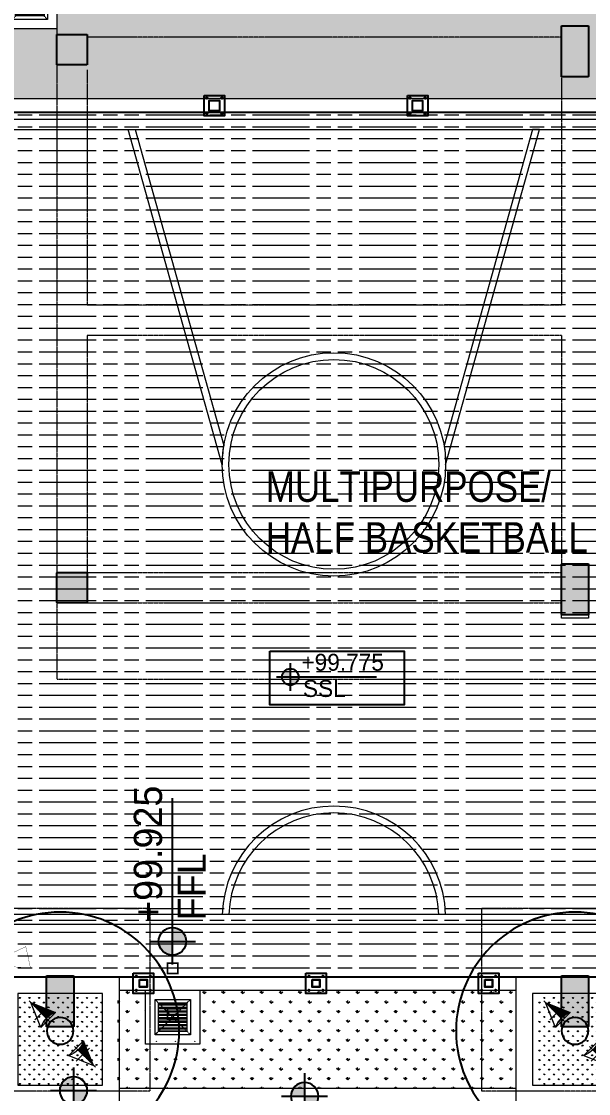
# Model space of a CAD drawing. Header units: millimetres. Extents: x 7964926 to 16080295, y -6277184 to -2986664.
# Drawn here: x 8036964 to 8045336, y -3138910 to -3123068 of the extents above; entities that cross this region are included whole.
import ezdxf

# ---------------------------------------------------------------- set-up
doc = ezdxf.new("R2010")
doc.units = ezdxf.units.MM
doc.header["$LTSCALE"] = 2000
doc.header["$MEASUREMENT"] = 0
for name, pattern in [('( Hidden )', [0.375, 0.25, -0.125]), ('1', [0, 0, 0]), ('DASHED2', [0.375, 0.25, -0.125]), ('HIDDEN', [0.375, 0.25, -0.125])]:
    doc.linetypes.add(name, pattern=pattern)
for name, color, linetype in [('a-col', 8, 'DASHED2'), ('a-hat col', 252, 'Continuous'), ('L - proposed trees', 74, 'Continuous'), ('L-FL', 7, 'Continuous'), ('S - SECTION-SYB-100', 20, 'Continuous')]:
    doc.layers.add(name, color=color, linetype=linetype)
for name, color, linetype, lineweight in [('L - paving', 9, 'Continuous', 5), ('L- MS column', 7, 'Continuous', 20), ('L-CHAMBERS', 50, 'Continuous', 5), ('L-CORECUT', 4, 'Continuous', 5), ('L-ELE 1', 24, 'Continuous', 20), ('L-ELE 2', 30, 'Continuous', 15), ('L-ELE 4', 27, 'Continuous', 9), ('L-HATCH-1', 9, 'Continuous', 5), ('L-lights', 213, 'Continuous', 0), ('L-Paver 400x400', 250, '1', 13), ('L-SHRUBS', 96, 'Continuous', 18), ('L-TEXT', 7, 'Continuous', 20), ('STR-Capital', 8, 'Continuous', 15), ('STR-Column', 250, 'Continuous', 15), ('STR-Podium Beam', 8, 'Continuous', 15), ('STR-Podium Column', 250, 'Continuous', 15)]:
    doc.layers.add(name, color=color, linetype=linetype, lineweight=lineweight)
doc.styles.add('Arial narrow', font='ARIALN.TTF')
doc.styles.add('Century Gothic', font='GOTHIC.TTF')
doc.styles.get("Standard").update_dxf_attribs({"font": 'romans.shx', "width": 0.75})
pattern_1 = [(45, (0, 0), (-0.08838834764831845, 0.08838834764831845), [])]
pattern_2 = [(90, (0.2653778046369553, -1.87726691365242e-05), (-141.4213562, 141.4213562), [37.5, -245.3427126]), (45, (0.2653778046369553, -1.87726691365242e-05), (-141.4213562373095, 141.4213562373095), [37.5, -162.5]), (135, (0.2653778046369553, -1.87726691365242e-05), (-141.4213562373095, -141.4213562373095), [37.5, -162.5])]

# ---------------------------------------------------------------- blocks, each defined once
blk = doc.blocks.new('basement - column')
at = {"layer": 'a-hat col'}
h = blk.add_hatch(color=256, dxfattribs=at)
h.dxf.hatch_style = 1
h.paths.add_polyline_path([(49849.99999997485, -37199.30829999316), (49399.99999997485, -37199.3082999913), (49399.99999997485, -37649.30829999316), (49850.00004935637, -37649.30829999316)])
h = blk.add_hatch(color=256, dxfattribs=at)
h.dxf.hatch_style = 1
h.paths.add_polyline_path([(57249.99999998137, -37074.30829999596), (56849.99999998137, -37074.30829999596), (56849.99999998137, -37824.30829999596), (57249.99999998137, -37824.30829999596)])
h = blk.add_hatch(color=256, dxfattribs=at)
h.dxf.hatch_style = 1
h.paths.add_polyline_path([(49849.99999997113, -45149.30829999177), (49399.99999997113, -45149.30829999177), (49399.99999997113, -45599.30829999177), (49849.99999997113, -45599.30829999177)])
h = blk.add_hatch(color=256, dxfattribs=at)
h.dxf.hatch_style = 1
h.paths.add_polyline_path([(57249.99999998137, -45024.30829999596), (56849.99999998137, -45024.30829999596), (56850.05973123293, -45774.30829999596), (57250.05973123293, -45774.30829999596)])
h = blk.add_hatch(color=256, dxfattribs=at)
h.dxf.hatch_style = 1
h.paths.add_polyline_path([(49649.99999997672, -51111.80829999642), (49249.99999997672, -51111.80829999642), (49249.99999997672, -51861.80829999596), (49649.99999997672, -51861.80829999596)])
h = blk.add_hatch(color=256, dxfattribs=at)
h.dxf.hatch_style = 1
h.paths.add_polyline_path([(57249.99999998137, -51111.80829999642), (56849.99999998137, -51111.80829999642), (56849.99999998137, -51861.80829999596), (57249.99999998137, -51861.80829999596)])
at = {"layer": 'a-col', "linetype": 'DASHED2', "ltscale": 0.001}
for points in [[(49399.99999997485, -37199.3082999913), (49849.99999997485, -37199.30829999316), (49850.00004935637, -37649.30829999316), (49399.99999997485, -37649.30829999316)], [(56849.99999998137, -37074.30829999596), (57249.99999998137, -37074.30829999596), (57249.99999998137, -37824.30829999596), (56849.99999998137, -37824.30829999596)], [(49399.99999997113, -45149.30829999177), (49849.99999997113, -45149.30829999177), (49849.99999997113, -45599.30829999177), (49399.99999997113, -45599.30829999177)], [(56849.99999998137, -45024.30829999596), (57249.99999998137, -45024.30829999596), (57249.99999998137, -45774.30829999596), (56849.99999998137, -45774.30829999596)], [(49249.99999997672, -51111.80829999642), (49649.99999997672, -51111.80829999642), (49649.99999997672, -51861.80829999596), (49249.99999997672, -51861.80829999596)], [(56849.99999998137, -51111.80829999642), (57249.99999998137, -51111.80829999642), (57249.99999998137, -51861.80829999596), (56849.99999998137, -51861.80829999596)]]:
    blk.add_lwpolyline(points, close=True, dxfattribs=at)
blk = doc.blocks.new('tree14 pp')
at = {"layer": 'L - proposed trees', "ltscale": 2000}
for radius in [1275.302534825622, 143.4666385081149]:
    blk.add_circle((-1172.818588513415, 1330.713593520573), radius, dxfattribs=at)
blk = doc.blocks.new('finish lvl')
h = blk.add_hatch(color=256)
edge = h.paths.add_edge_path()
edge.add_ellipse((0.03779312691722225, 0.003030802937928456), major_axis=(-0.030468540123942, 0.030468540123942), ratio=0.9999999999984531, start_angle=-45.0000000000443, end_angle=45.00000000010281)
edge.add_line((-0.005295895751714852, 0.003030802937701083), (0.03779312691722236, 0.003030802937701083))
edge.add_line((0.03779312691722225, 0.003030802937928456), (0.03779312691722225, 0.04611982560686556))
edge = h.paths.add_edge_path()
edge.add_ellipse((0.03779312691722225, 0.003030802937928456), major_axis=(-0.030468540123909, 0.030468540123909), ratio=0.9999999999995983, start_angle=134.9999999999885, end_angle=224.999999999953)
edge.add_line((0.0808821495866141, 0.003030802938383204), (0.03779312691767689, 0.003030802938383204))
edge.add_line((0.03779312691722225, 0.003030802937928456), (0.03779312691722225, -0.04005821973088135))
for p, q in [((0.03779312691676751, 0.07484584072017242), (0.03779312691722225, -0.06878423484386076)), ((-0.03402191086343009, 0.00303080293815583), (0.4857257542894331, 0.003030802937473709))]:
    blk.add_line(p, q)
blk.add_ellipse((0.037793126917677, 0.00303080293815583), major_axis=(-0.030468540123953, 0.030468540123953), ratio=0.9999999999978331, start_param=1.570796326794534, end_param=7.85398163397412)
at = {"layer": 'L-FL'}
for tag, p in [('%%P0.00', (0.1256311287966128, 0.03566715156830469)), ('FIN.LVL.', (0.1074625354408454, -0.1030079454646966))]:
    blk.add_attdef(tag, p, '', height=0.08000000000000004, dxfattribs=at)
blk = doc.blocks.new('base plate')
at = {"layer": 'L-ELE 4', "lineweight": 25}
h = blk.add_hatch(dxfattribs=at)
h.set_pattern_fill('ANSI31', color=9)
h.set_pattern_definition(pattern_1)
edge = h.paths.add_edge_path()
edge.add_arc((8051298.690326469, -3135327.01882353), 10, 0, 360)
edge = h.paths.add_edge_path()
edge.add_arc((8051298.690326469, -3135102.01882353), 10, 0, 360)
edge = h.paths.add_edge_path()
edge.add_arc((8051073.690326469, -3135102.01882353), 10, 0, 360)
edge = h.paths.add_edge_path()
edge.add_arc((8051073.690326469, -3135327.01882353), 10, 0, 360)
blk.add_lwpolyline([(8051036.190326469, -3135064.51882353), (8051336.190326469, -3135064.51882353), (8051336.190326469, -3135364.51882353), (8051036.190326469, -3135364.51882353)], close=True, dxfattribs=at)
at = {"layer": 'L-ELE 4', "color": 7, "lineweight": 25}
blk.add_lwpolyline([(8051111.190326469, -3135139.51882353), (8051261.190326469, -3135139.51882353), (8051261.190326469, -3135289.51882353), (8051111.190326469, -3135289.51882353)], close=True, dxfattribs=at)
at = {"layer": 'L-ELE 4', "lineweight": 25}
for centre in [(8051073.690326469, -3135102.01882353), (8051298.690326469, -3135102.01882353), (8051073.690326469, -3135327.01882353), (8051298.690326469, -3135327.01882353)]:
    blk.add_circle(centre, 10, dxfattribs=at)
blk = doc.blocks.new('bs2')
at = {"layer": 'L-ELE 4', "lineweight": 25}
h = blk.add_hatch(dxfattribs=at)
h.set_pattern_fill('ANSI31', color=8)
h.set_pattern_definition(pattern_1)
edge = h.paths.add_edge_path()
edge.add_arc((8041208.048053328, -3136825.197785792), 10, 0, 360)
edge = h.paths.add_edge_path()
edge.add_arc((8041414.79805333, -3136825.197785792), 10, 0, 360)
edge = h.paths.add_edge_path()
edge.add_arc((8041414.79805333, -3137031.947785792), 10, 0, 360)
edge = h.paths.add_edge_path()
edge.add_arc((8041208.048053328, -3137031.947785792), 10, 0, 360)
at = {"layer": 'L-ELE 4', "color": 8, "lineweight": 25}
for points in [[(8041161.423053329, -3136778.572785792), (8041461.423053329, -3136778.572785792), (8041461.423053329, -3137078.572785792), (8041161.423053329, -3137078.572785792)], [(8041254.67305333, -3136871.822785792), (8041368.17305333, -3136871.822785792), (8041368.17305333, -3136985.322785792), (8041254.67305333, -3136985.322785792)], [(8041259.213053329, -3136876.362785792), (8041363.633053329, -3136876.362785792), (8041363.633053329, -3136980.782785792), (8041259.213053329, -3136980.782785792)]]:
    blk.add_lwpolyline(points, close=True, dxfattribs=at)
for centre in [(8041208.048053328, -3136825.197785792), (8041414.79805333, -3136825.197785792), (8041208.048053328, -3137031.947785792), (8041414.79805333, -3137031.947785792)]:
    blk.add_circle(centre, 10, dxfattribs=at)
blk = doc.blocks.new('A$C72E2098B')
at = {"const_width": 7.124140975820024}
for points in [[(-262.5584521177045, -4.736063854544856), (-1266.33229265473, 220.2493144647404), (-1266.332292660037, -292.5375193059786), (-262.5584521177045, -4.736063854544856)], [(0, -262.6011635163734), (-224.9853783154702, -1266.375004056218), (287.8014554489457, -1266.375004056218), (0, -262.6011635163734)], [(5.307898652419465e-09, -262.6011635127242), (-224.9853783101623, -1266.375004052569), (287.8014554542535, -1266.375004052569), (5.307898652419465e-09, -262.6011635127242)]]:
    blk.add_lwpolyline(points, dxfattribs=at)
for centre, radius in [((5.307898652419465e-09, 3.649180323538382e-09), 262.6011635163821), ((0, 0), 262.6011635163821), ((0, 0), 262.5073533478349), ((0, 0), 262.4135431792878), ((0, 0), 262.3197330107406), ((0, 0), 262.2259228421934), ((0, 0), 262.1321126736462), ((0, 0), 262.0383025050991), ((0, 0), 261.9444923365519), ((0, 0), 261.8506821680048), ((0, 0), 261.7568719994576), ((0, 0), 261.6630618309104), ((0, 0), 261.5692516623633), ((0, 0), 261.4754414938161), ((0, 0), 261.3816313252689), ((0, 0), 261.2878211567217), ((0, 0), 261.1940109881746), ((0, 0), 261.1002008196274), ((0, 0), 261.0063906510802), ((0, 0), 260.912580482533), ((0, 0), 260.8187703139859), ((0, 0), 260.7249601454387), ((0, 0), 260.6311499768915), ((0, 0), 260.5373398083444), ((0, 0), 260.4435296397972), ((0, 0), 260.34971947125), ((0, 0), 260.2559093027029), ((0, 0), 260.1620991341557), ((0, 0), 260.0682889656085), ((0, 0), 259.9744787970614), ((0, 0), 259.8806686285142), ((0, 0), 259.786858459967), ((0, 0), 259.6930482914199), ((0, 0), 259.5992381228727), ((0, 0), 259.5054279543255), ((0, 0), 259.4116177857783), ((0, 0), 259.3178076172312), ((0, 0), 259.223997448684), ((0, 0), 259.1301872801368), ((0, 0), 259.0363771115897), ((0, 0), 258.9425669430425), ((0, 0), 258.8487567744953), ((0, 0), 258.7549466059481), ((0, 0), 258.661136437401), ((0, 0), 258.5673262688538), ((0, 0), 258.4735161003067), ((0, 0), 258.3797059317595), ((0, 0), 258.2858957632123), ((0, 0), 258.1920855946652), ((0, 0), 258.098275426118), ((0, 0), 258.0044652575708), ((0, 0), 257.9106550890236), ((0, 0), 257.8168449204765), ((0, 0), 257.7230347519293), ((0, 0), 257.6292245833821), ((0, 0), 257.5354144148349)]:
    blk.add_circle(centre, radius)
blk = doc.blocks.new('Shrub uplighter')
h = blk.add_hatch()
h.set_pattern_fill('ANSI31', color=256, scale=344.25, style=0)
h.set_pattern_definition([(44.99999999999999, (-3501134.187699043, -320471.3522648592), (-30.42768867793362, 30.42768867793361), [])])
edge = h.paths.add_edge_path()
edge.add_arc((1744.763391786627, 4.282545072711552e-09), 876.1540613691562, 153.0888804992076, 180.0000000001304)
edge.add_line((868.609330417471, 2.288954013225171e-09), (27.40169122575753, 5.809119799884426e-11))
edge.add_line((27.40169122575742, 5.809119799884388e-11), (963.4883096059559, 396.5541390786807))
for points in [[(-66.92863081881771, -1.823646492346899e-10), (1057.818631651814, 2.342421746717416e-09)], [(608.3609599826362, -354.7086354467119), (608.3609599826362, 354.7086354491955)], [(963.4883096078796, -399.2678857814941), (963.4883096059559, 396.554139078832)]]:
    blk.add_lwpolyline(points)
blk.add_lwpolyline([(27.40169122575742, 5.809119799884389e-11), (963.4883096065972, 396.5541390789522), (963.4883096078796, -399.2678857816143)], close=True)
blk.add_arc((1744.763391786627, 4.282726276050324e-09), 876.1540613691557, 153.0888804991918, 206.9111195010852)
blk = doc.blocks.new('CHAMBERS')
at = {"layer": 'L-Paver 400x400', "true_color": 0x636466}
h = blk.add_hatch(dxfattribs=at)
h.set_pattern_fill('ANSI32', color=251, scale=135, angle=315)
h.set_pattern_definition([(0, (0.4799343226477504, 1.417475164402276), (1.4210854715202e-14, 50.62500000000001), []), (0, (17.35493429470807, -15.45752480719239), (1.4210854715202e-14, 50.62500000000001), [])])
h.paths.add_polyline_path([(7999084.227367846, -3148057.704323237), (7998664.227367677, -3148057.704323237), (7998664.227367676, -3148477.704323041), (7999084.227367845, -3148477.704323041)])
at = {"layer": 'L-CHAMBERS', "color": 42}
for points in [[(7999274.227367846, -3148667.704323237), (7998474.227367848, -3148667.704323237), (7998474.227367848, -3147867.704323237), (7999274.227367846, -3147867.704323237)], [(7999134.227367846, -3148527.704323237), (7998614.227367848, -3148527.704323237), (7998614.227367848, -3148007.704323237), (7999134.227367846, -3148007.704323237)], [(7999084.227367846, -3148477.704323237), (7998664.227367848, -3148477.704323237), (7998664.227367848, -3148057.704323237), (7999084.227367846, -3148057.704323237)]]:
    blk.add_lwpolyline(points, close=True, dxfattribs=at)
at = {"layer": 'L-Paver 400x400', "color": 251, "linetype": '( Hidden )', "ltscale": 0.005, "true_color": 0x636466}
for p, q in [((7998614.227367848, -3148007.704323238), (7999134.227367847, -3148527.704323237)), ((7998614.227367847, -3148527.704323237), (7999134.227367847, -3148007.704323237))]:
    blk.add_line(p, q, dxfattribs=at)

msp = doc.modelspace()

# ---------------------------------------------------------------- hatches: boundary and pattern name
at = {"layer": 'L-HATCH-1', "lineweight": 0}
h = msp.add_hatch(dxfattribs=at)
h.set_pattern_fill('ACAD_ISO09W100', color=125, scale=35)
h.set_pattern_definition([(0, (0, 0), (0, 175), [840, -105, 210, -105, 210, -105])])
h.paths.add_polyline_path([(8050536.190326465, -3132414.518823489), (8051036.190326463, -3132414.518823489), (8051036.190326465, -3134814.518823489), (8050536.190326465, -3134814.518823489)])
h.paths.add_polyline_path([(8051036.190326465, -3129214.518823489), (8051036.190326465, -3131614.51882349), (8050536.190326465, -3131614.518823489), (8050536.190326465, -3129214.518823489)])
h.paths.add_polyline_path([(8051036.190326465, -3128414.518823489), (8050536.190326465, -3128414.518823489), (8050536.190326465, -3126014.518823489), (8051036.190326465, -3126014.518823489)])
h.paths.add_polyline_path([(8033911.380652937, -3137183.094960912), (8048711.380652932, -3137183.094960912), (8052586.057686951, -3137183.094960912), (8052586.190326491, -3135315.01768995), (8051461.190326471, -3135289.51882353), (8051461.190326471, -3125714.51882353), (8048711.380652932, -3125714.51882353), (8048711.380652932, -3124412.77360182), (8033911.380652937, -3124412.77360182)])
at = {"layer": 'L-SHRUBS'}
h = msp.add_hatch(dxfattribs=at)
h.set_pattern_fill('GRASS', color=256, scale=200)
h.set_pattern_definition(pattern_2)
h.paths.add_polyline_path([(8032211.386315365, -3121459.965342051), (8034361.386315376, -3121459.96534205), (8034361.386315376, -3124212.773610992), (8032211.386315365, -3124212.773610992)])
h.paths.add_polyline_path([(8036686.122833855, -3122379.967854428), (8037486.122833853, -3122379.967854428), (8037486.122833854, -3123179.967854427), (8036686.122833854, -3123179.967854427)])
h.paths.add_polyline_path([(8048711.323015369, -3122838.157018699), (8037736.386315378, -3122838.157018705), (8037736.386315376, -3121659.965342052), (8034361.386315377, -3121659.965342051), (8034361.386315377, -3124212.773610992), (8048711.323015368, -3124212.773610985)])
h = msp.add_hatch(dxfattribs=at)
h.set_pattern_fill('GRASS', color=256, scale=100)
h.set_pattern_definition([(90, (-7599.73462220002, -1.87726691365242e-05), (-70.7106781, 70.7106781), [18.75, -122.6713563]), (45, (-7599.73462220002, -1.87726691365242e-05), (-70.71067811865474, 70.71067811865476), [18.75, -81.25]), (135, (-7599.73462220002, -1.87726691365242e-05), (-70.71067811865476, -70.71067811865474), [18.75, -81.25])])
h.paths.add_polyline_path([(8038161.334799369, -3137433.094970084), (8036911.334799382, -3137433.094582794), (8036911.324365987, -3138784.966475791), (8038161.324365978, -3138784.966475791)])
h = msp.add_hatch(dxfattribs=at)
h.set_pattern_fill('GRASS', color=256, scale=200)
h.set_pattern_definition(pattern_2)
h.paths.add_polyline_path([(8038796.632688905, -3138134.966466189), (8038796.632688904, -3137383.22618018), (8038386.334412472, -3137383.22618018), (8038386.323015377, -3138834.966475792), (8044286.323015386, -3138834.966475792), (8044286.334412482, -3137383.22618018), (8039596.632688901, -3137383.226180179), (8039596.632688902, -3138134.966466189)])
h = msp.add_hatch(dxfattribs=at)
h.set_pattern_fill('GRASS', color=256, scale=100)
h.set_pattern_definition([(90, (0.2653778046369553, -1.87726691365242e-05), (-70.7106781, 70.7106781), [18.75, -122.6713563]), (45, (0.2653778046369553, -1.87726691365242e-05), (-70.71067811865474, 70.71067811865476), [18.75, -81.25]), (135, (0.2653778046369553, -1.87726691365242e-05), (-70.71067811865476, -70.71067811865474), [18.75, -81.25])])
h.paths.add_polyline_path([(8044561.324365987, -3138784.96647579), (8045711.324365987, -3138784.96647579), (8045711.323015383, -3137433.094970083), (8044561.323015383, -3137433.094970083)])

# ---------------------------------------------------------------- linework, layer by layer
at = {"layer": 'L - paving'}
for points in [[(8034476.253577095, -3124512.77360182), (8048676.253577095, -3124512.77360182), (8048676.253577095, -3136412.773601823), (8034476.253577095, -3136412.773601823)], [(8034626.253577095, -3124662.77360182), (8048526.253577095, -3124662.77360182), (8048526.253577095, -3136262.773601823), (8034626.253577095, -3136262.773601823)]]:
    msp.add_lwpolyline(points, close=True, dxfattribs=at)
for points in [[(8038538.330557149, -3124662.77360182), (8038642.176597033, -3124662.77360182), (8039950.029454026, -3129333.676662488, 0.04356769288048563), (8039926.268087141, -3129619.693351774), (8038538.330557149, -3124662.77360182)], [(8044614.17659704, -3124662.77360182), (8044510.330557156, -3124662.77360182), (8043202.477700163, -3129333.676662488, -0.04356769288048563), (8043226.239067048, -3129619.693351774), (8044614.17659704, -3124662.77360182)]]:
    msp.add_lwpolyline(points, format="xyb", dxfattribs=at)
for radius in [1649.999999999977, 1549.999999999977]:
    msp.add_circle((8041576.253577095, -3129612.773601827), radius, dxfattribs=at)
for radius, start, end in [(1649.999999999977, 1.736501574099366, 178.2634984259007), (1549.999999999977, 1.84857164349856, 178.1514283565014)]:
    msp.add_arc((8041576.253577095, -3136312.773601777), radius, start, end, dxfattribs=at)
at = {"layer": 'L- MS column', "lineweight": 25}
for points in [[(8039736.190326467, -3124387.773601818), (8039736.190326467, -3124237.773601818), (8039886.190326467, -3124237.773601818), (8039886.190326467, -3124387.773601818)], [(8039736.190326467, -3124387.77360182), (8039736.190326467, -3124237.77360182), (8039886.190326467, -3124237.77360182), (8039886.190326467, -3124387.77360182)], [(8042736.190326467, -3124387.773601818), (8042736.190326467, -3124237.773601818), (8042886.190326467, -3124237.773601818), (8042886.190326467, -3124387.773601818)], [(8042736.190326467, -3124387.77360182), (8042736.190326467, -3124237.77360182), (8042886.190326467, -3124237.77360182), (8042886.190326467, -3124387.77360182)], [(8038704.673053332, -3137224.428078718), (8038818.173053332, -3137224.428078718), (8038818.173053332, -3137337.928078718), (8038704.673053332, -3137337.928078718)], [(8041254.67305333, -3137224.428078716), (8041368.17305333, -3137224.428078716), (8041368.17305333, -3137337.928078716), (8041254.67305333, -3137337.928078716)], [(8043804.67305333, -3137224.428078716), (8043918.17305333, -3137224.428078716), (8043918.17305333, -3137337.928078716), (8043804.67305333, -3137337.928078716)]]:
    msp.add_lwpolyline(points, close=True, dxfattribs=at)
at = {"layer": 'L-CORECUT', "const_width": 25}
for points in [[(8039121.632688904, -3136984.966466191), (8039271.632688904, -3136984.966466191), (8039271.632688904, -3137134.966466191), (8039121.632688904, -3137134.966466191)], [(8039121.569438283, -3137659.966364858), (8039271.569438283, -3137659.966364858), (8039271.569438283, -3137809.966364858), (8039121.569438283, -3137809.966364858)]]:
    msp.add_lwpolyline(points, close=True, dxfattribs=at)
at = {"layer": 'L-ELE 1'}
for p, q in [((8048711.190326465, -3124412.77360182), (8033911.190326467, -3124412.77360182)), ((8038411.204811681, -3137183.094960912), (8044261.203268133, -3137183.094960912))]:
    msp.add_line(p, q, dxfattribs=at)
at = {"layer": 'L-ELE 2'}
for p, q in [((8048711.190326463, -3124212.77360182), (8033711.190326467, -3124212.773601821)), ((8038411.204811681, -3137383.094960912), (8044261.201724585, -3137383.094960912)), ((8044261.190326478, -3138834.96646662), (8038411.203948367, -3138834.96646662))]:
    msp.add_line(p, q, dxfattribs=at)
for points in [[(8036661.189747639, -3139034.96646662), (8038411.189747646, -3139034.96646662), (8038411.204039907, -3137183.094960912), (8036661.204039901, -3137183.094960912)], [(8044261.188975871, -3139034.96646662), (8046011.188975876, -3139034.96646662), (8046011.203268139, -3137183.094960912), (8044261.203268133, -3137183.094960912)], [(8036911.19167708, -3138784.96646662), (8038161.191677074, -3138784.96646662), (8038161.202110465, -3137433.094960912), (8036911.202110473, -3137433.094960912)], [(8044511.190905312, -3138784.96646662), (8045761.190905306, -3138784.96646662), (8045761.201338696, -3137433.094960912), (8044511.201338705, -3137433.094960912)]]:
    msp.add_lwpolyline(points, close=True, dxfattribs=at)
at = {"layer": 'L-FL', "ltscale": 0.5}
msp.add_lwpolyline([(8040633.039185443, -3132373.907543507), (8042616.568399585, -3132373.907543507), (8042616.568399585, -3133163.873265635), (8040633.039185443, -3133163.873265635)], close=True, dxfattribs=at)
at = {"layer": 'S - SECTION-SYB-100'}
msp.add_lwpolyline([(8033911.190326469, -3137183.094960912), (8048711.190326464, -3137183.094960912), (8048711.190326464, -3124412.77360182), (8033911.190326469, -3124412.77360182)], close=True, dxfattribs=at)
at = {"layer": 'STR-Capital', "linetype": 'HIDDEN', "ltscale": 0.005}
for p, q in [((8037486.057686951, -3131659.965240723), (8037486.057686951, -3132784.965240723)), ((8037486.057686951, -3131659.965240723), (8037486.057686951, -3132784.965240723)), ((8037486.057686951, -3132784.965240723), (8052336.057686944, -3132784.965240723)), ((8037486.057686951, -3132784.965240723), (8052336.057686944, -3132784.965240723))]:
    msp.add_line(p, q, dxfattribs=at)
for points in [[(8031711.057686945, -3136172.465240725), (8038861.057686947, -3136172.465240725), (8038861.057686947, -3138872.465240725), (8031711.057686945, -3138872.465240725)], [(8031711.057686945, -3136172.465240725), (8038861.057686947, -3136172.465240725), (8038861.057686947, -3138872.465240725), (8031711.057686945, -3138872.465240725)], [(8043761.057686955, -3136172.465240725), (8046461.057686955, -3136172.465240725), (8046461.057686955, -3138872.465240725), (8043761.057686955, -3138872.465240725)], [(8043761.057686955, -3136172.465240725), (8046461.057686955, -3136172.465240725), (8046461.057686955, -3138872.465240725), (8043761.057686955, -3138872.465240725)]]:
    msp.add_lwpolyline(points, close=True, dxfattribs=at)
at = {"layer": 'STR-Podium Beam', "linetype": 'HIDDEN', "lineweight": 5, "ltscale": 0.005}
for p, q in [((8037486.057686955, -3115759.965240723), (8037486.057686955, -3123259.965240724)), ((8037486.057686955, -3115759.965240723), (8037486.057686955, -3123259.965240724)), ((8044936.057686955, -3123300.965240722), (8037936.057686955, -3123300.965240722)), ((8044936.057686955, -3123300.965240722), (8037936.057686955, -3123300.965240722)), ((8037486.057686955, -3123709.965240724), (8037486.057686955, -3131209.965240723)), ((8037486.057686955, -3123709.965240724), (8037486.057686955, -3131209.965240723)), ((8037936.057686955, -3123784.965240724), (8037936.057686955, -3127259.965240723)), ((8037936.057686955, -3123784.965240724), (8037936.057686955, -3127259.965240723)), ((8044936.057686955, -3123884.965240723), (8044936.057686953, -3127259.965240723)), ((8044936.057686955, -3123884.965240723), (8044936.057686953, -3127259.965240723)), ((8044936.057686953, -3127259.965240723), (8037936.057686955, -3127259.965240723)), ((8044936.057686953, -3127259.965240723), (8037936.057686955, -3127259.965240723)), ((8037936.057686955, -3127709.965240723), (8037936.057686955, -3131209.965240723)), ((8044936.057686953, -3127709.965240723), (8037936.057686955, -3127709.965240723)), ((8037936.057686955, -3127709.965240723), (8037936.057686955, -3131209.965240723)), ((8044936.057686953, -3127709.965240723), (8037936.057686955, -3127709.965240723)), ((8044936.057686953, -3127709.965240723), (8044936.057686951, -3131084.965240723)), ((8044936.057686953, -3127709.965240723), (8044936.057686951, -3131084.965240723)), ((8037936.057686955, -3131209.965240723), (8044936.057686951, -3131209.965240727)), ((8037936.057686955, -3131209.965240723), (8044936.057686951, -3131209.965240727)), ((8037936.057686955, -3131659.965240723), (8044936.057686951, -3131659.965240727)), ((8037936.057686955, -3131659.965240723), (8044936.057686951, -3131659.965240727))]:
    msp.add_line(p, q, dxfattribs=at)
at = {"layer": 'STR-Podium Column', "color": 8, "linetype": 'ByBlock', "ltscale": 0.005}
for points in [[(8044936.057686955, -3123134.965240723), (8045336.057686955, -3123134.965240723), (8045336.057686955, -3123884.965240723), (8044936.057686955, -3123884.965240723)], [(8044936.057686955, -3123134.965240723), (8045336.057686955, -3123134.965240723), (8045336.057686955, -3123884.965240723), (8044936.057686955, -3123884.965240723)], [(8037486.057686955, -3123259.965240724), (8037936.057686955, -3123259.965240724), (8037936.057686955, -3123709.965240724), (8037486.057686955, -3123709.965240724)], [(8037486.057686955, -3123259.965240724), (8037936.057686955, -3123259.965240724), (8037936.057686955, -3123709.965240724), (8037486.057686955, -3123709.965240724)], [(8044936.057686955, -3131084.965240723), (8045336.057686955, -3131084.965240723), (8045336.057686955, -3131884.965485102), (8044936.057686955, -3131884.965485102)], [(8044936.057686955, -3131084.965240723), (8045336.057686955, -3131084.965240723), (8045336.057686955, -3131884.965485102), (8044936.057686955, -3131884.965485102)], [(8037486.057686951, -3131209.965240723), (8037936.057686951, -3131209.965240723), (8037936.057686951, -3131659.965240723), (8037486.057686951, -3131659.965240723)], [(8037486.057686951, -3131209.965240723), (8037936.057686951, -3131209.965240723), (8037936.057686951, -3131659.965240723), (8037486.057686951, -3131659.965240723)], [(8037336.057686947, -3137172.465240723), (8037736.057686947, -3137172.465240723), (8037736.057686947, -3137922.465240723), (8037336.057686947, -3137922.465240723)], [(8037336.057686947, -3137172.465240723), (8037736.057686947, -3137172.465240723), (8037736.057686947, -3137922.465240723), (8037336.057686947, -3137922.465240723)], [(8044936.057686955, -3137172.465240723), (8045336.057686955, -3137172.465240723), (8045336.057686955, -3137922.465240723), (8044936.057686955, -3137922.465240723)], [(8044936.057686955, -3137172.465240723), (8045336.057686955, -3137172.465240723), (8045336.057686955, -3137922.465240723), (8044936.057686955, -3137922.465240723)]]:
    msp.add_lwpolyline(points, close=True, dxfattribs=at)
at = {"layer": 'STR-Podium Column', "linetype": 'ByBlock'}
for points in [[(8037336.057637569, -3137172.465323281), (8037736.057637569, -3137172.465323281), (8037736.057637569, -3137922.465323281), (8037336.057637569, -3137922.465323281)], [(8044936.057637578, -3137172.465323281), (8045336.057637578, -3137172.465323281), (8045336.057637578, -3137922.465323281), (8044936.057637578, -3137922.465323281)]]:
    msp.add_lwpolyline(points, close=True, dxfattribs=at)

# ---------------------------------------------------------------- block references
for name, p in [('base plate', (-11374.99914541282, 10901.7832036037)), ('base plate', (-8374.999145412818, 10901.7832036037)), ('bs2', (-2549.999999999069, -352.6052929251455)), ('bs2', (0, -352.6052929237485)), ('bs2', (2550, -352.6052929237485))]:
    msp.add_blockref(name, p)
at = {"layer": 'L - proposed trees', "color": 1, "xscale": -1.377000000000001, "yscale": 1.377000000000001, "zscale": 1.377, "rotation": 149.9999999999999}
for p in [(8039850.99271806, -3137205.553507677), (8047450.992718065, -3137205.553507677)]:
    msp.add_blockref('tree14 pp', p, dxfattribs=at)
at = {"layer": 'L-CHAMBERS', "color": 8}
for p in [(38212.85533465166, 25490.57141913893), (40323.36518970132, 10487.33269414539)]:
    msp.add_blockref('CHAMBERS', p, dxfattribs=at)
at = {"layer": 'L-FL', "ltscale": 0.5}
ref = msp.add_blockref('finish lvl', (8040826.30953924, -3132762.857565117), dxfattribs=dict(at, xscale=2835.364035036885, yscale=2835.364035036885, zscale=2835.364035036885, rotation=0.0002105369682294075))
ref.add_attrib('FIN.LVL.', 'SSL', (8041119.613780495, -3133049.695241713, 1.089531183242798e-06), dxfattribs={"ltscale": 0.5, "height": 249.9400799999999, "rotation": 0.0002105080874051572, "style": 'Century Gothic'})
ref.add_attrib('%%P0.00', '+99.775', (8041097.131756645, -3132662.182853933), dxfattribs={"ltscale": 0.5, "height": 249.9400799999999, "rotation": 0.0002105080874051572, "style": 'Century Gothic'})
ref = msp.add_blockref('finish lvl', (8039207.572771817, -3136839.800321164), dxfattribs=dict(at, xscale=4725.606725092182, yscale=4725.606725092182, zscale=4725.606725092182, rotation=90.00042107412659))
ref.add_attrib('FIN.LVL.', 'FFL', (8039685.633769866, -3136350.958162398, 1.815885305416463e-06), dxfattribs={"ltscale": 0.5, "height": 416.5668000027068, "rotation": 90.00042107049016, "style": 'Century Gothic'})
ref.add_attrib('%%P0.00', '+99.925', (8039039.779927921, -3136388.430575381), dxfattribs={"ltscale": 0.5, "height": 416.5668000027068, "rotation": 90.00042107049016, "style": 'Century Gothic'})
ref = msp.add_blockref('finish lvl', (8037746.265652288, -3138687.883704598), dxfattribs=dict(at, xscale=-4725.606725092182, yscale=4725.606725092182, zscale=4725.606725092182, rotation=89.99978946200848))
ref.add_attrib('FIN.LVL.', 'TOC', (8038224.324042481, -3140375.734189094, 1.815885305416463e-06), dxfattribs={"ltscale": 0.5, "height": 416.5668000027068, "rotation": 89.99978954479616, "style": 'Century Gothic'})
ref.add_attrib('%%P0.00', '+101.20', (8037578.466632324, -3141272.212012284), dxfattribs={"ltscale": 0.5, "height": 416.5668000027068, "rotation": 89.99978954479616, "style": 'Century Gothic'})
ref = msp.add_blockref('finish lvl', (8041157.816677454, -3138771.421643354), dxfattribs=dict(at, xscale=-4725.606725092182, yscale=4725.606725092182, zscale=4725.606725092182, rotation=90.00021053796874))
ref.add_attrib('FIN.LVL.', 'TOC', (8041219.316264336, -3139260.260063741, 1.815885305416463e-06), dxfattribs={"ltscale": 0.5, "height": 416.5668000027068, "rotation": 270.0002106686472, "style": 'Century Gothic'})
ref.add_attrib('%%P0.00', '+100.275', (8040573.46200934, -3139222.79477047), dxfattribs={"ltscale": 0.5, "height": 416.5668000027068, "rotation": 270.0002106686472, "style": 'Century Gothic'})
at = {"layer": 'L-lights', "xscale": -0.6263063964665664, "yscale": 0.6263063964665664, "zscale": 0.6263063964665664, "rotation": 102.3673549280222}
msp.add_blockref('A$C72E2098B', (8036283.471716098, -3137047.227338103), dxfattribs=at)
at = {"layer": 'L-lights', "color": 6, "yscale": 0.3865931111449182, "zscale": 0.3865931111449182}
for p, xscale, rotation in [((8037094.561848829, -3137559.172072729), 0.3865931111449182, 314.9995568208583), ((8044694.561848832, -3137559.17207273), 0.3865931111449182, 314.9995568208583), ((8038036.987486142, -3138501.604983468), -0.3865931111449182, 315.000000985152), ((8045636.987486146, -3138501.604983468), -0.3865931111449182, 315.000000985152)]:
    msp.add_blockref('Shrub uplighter', p, dxfattribs=dict(at, xscale=xscale, rotation=rotation))
at = {"layer": 'STR-Column', "ltscale": 1000}
msp.add_blockref('basement - column', (7988086.057637597, -3086060.657023284), dxfattribs=at)

# ---------------------------------------------------------------- texts
at = {"layer": 'L-TEXT', "color": 0, "insert": (8040571.912672374, -3129717.106269786), "char_height": 450, "width": 10765.75000000046, "attachment_point": 1, "style": 'Arial narrow'}
msp.add_mtext('MULTIPURPOSE/\\PHALF BASKETBALL COURT ', dxfattribs=at)

doc.saveas('drawing.dxf')
